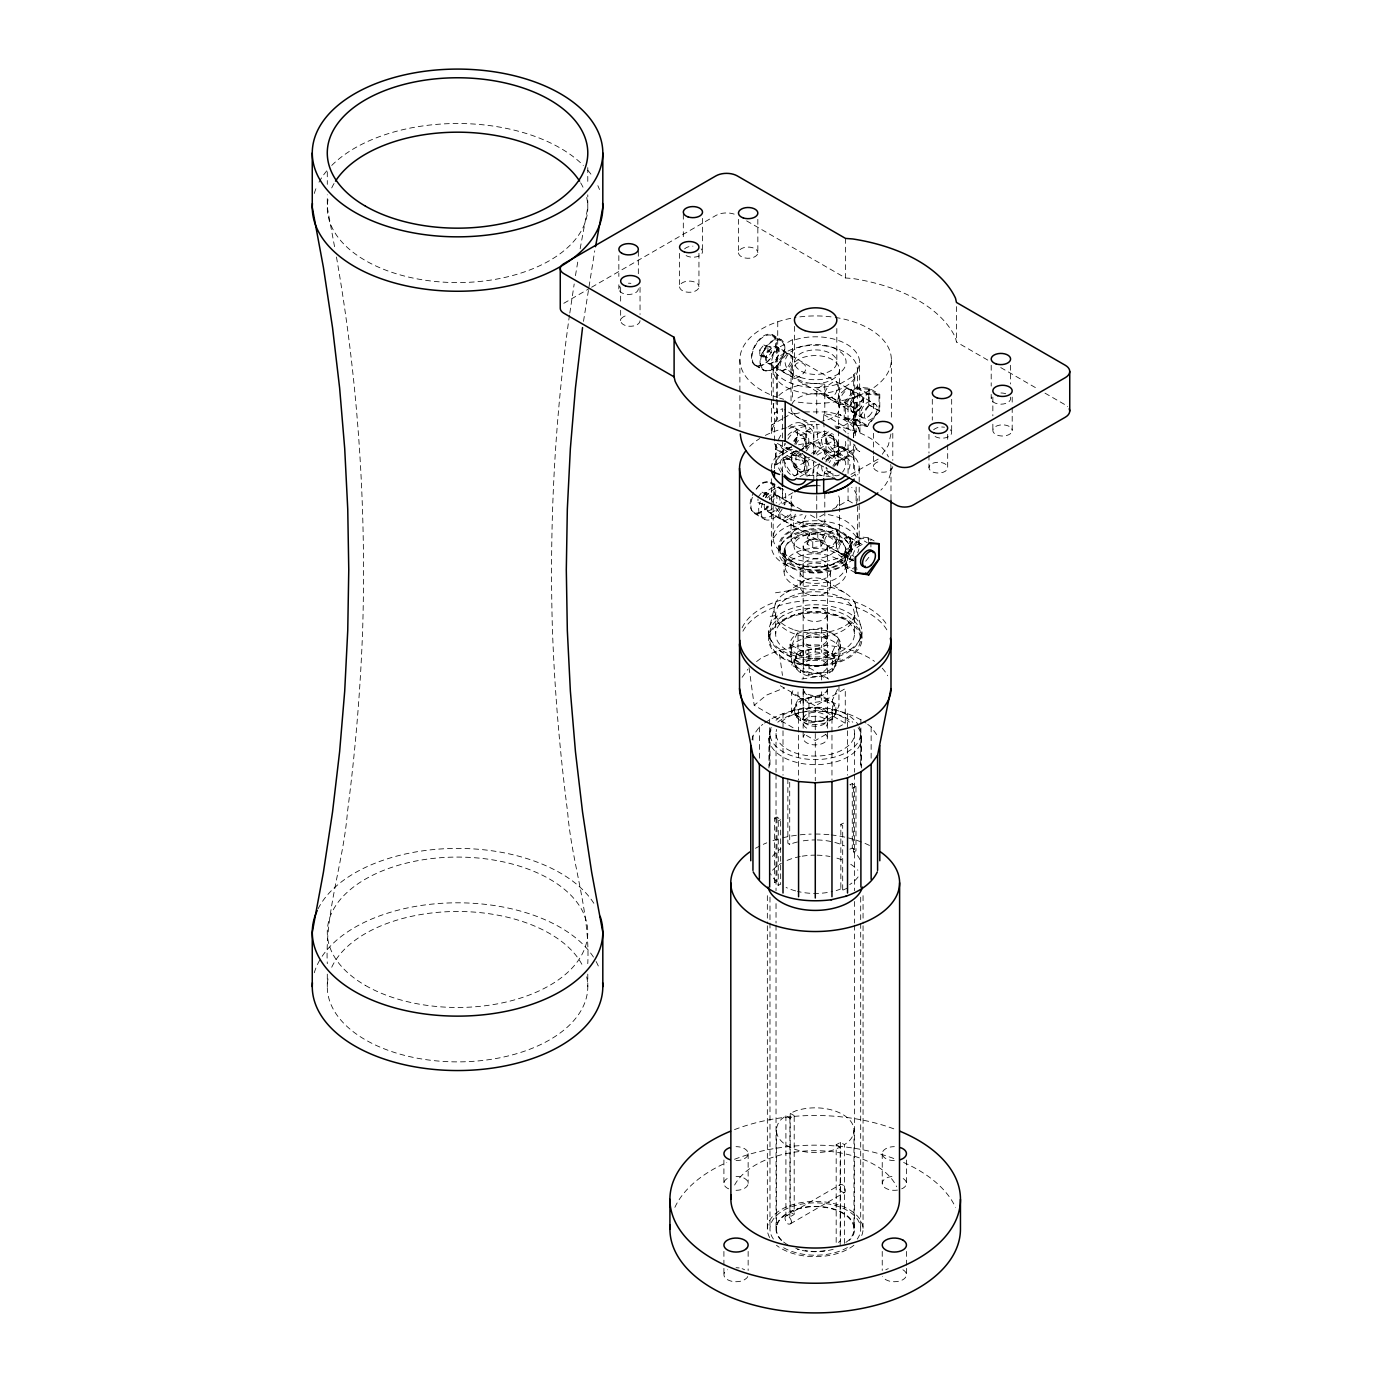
<?xml version="1.0" encoding="UTF-8"?>
<svg xmlns="http://www.w3.org/2000/svg" width="1382" height="1382" viewBox="0 0 1382 1382"><rect width="100%" height="100%" fill="white"/><g stroke="black" fill="none" stroke-linecap="round" stroke-linejoin="round"><path stroke-width="0.75" stroke-dasharray="5 3.75" d="M773.16 537.753L773.177 503.791M774.611 505.829A42.099 24.306 0 0 1 773.177 499.541L774.421 494.048L774.421 481.299M774.421 468.55L774.611 463.506A42.099 24.306 0 0 1 792.352 449.409M774.421 464.3L775.561 464.939L776.598 444.399M782.471 488.312L782.471 498.695L792.923 492.666M782.471 471.728L783.508 448.407A22.492 12.991 -60 0 1 785.356 443.622M791.04 537.753L791.04 508.04M791.04 505.916L791.04 499.541M848.997 537.287A9.035 4.492 -66.1 0 1 848.997 547.79A9.208 4.578 -66.1 0 1 845.041 552.921A9.208 5.96 -53 0 1 839.893 553.042C834.866 549.31 820.493 546.184 825.797 537.114C828.163 533.867 831.066 530.498 835.194 529.686L836.922 530.688L837.423 533.694L836.265 544.75L827.386 549.863A24.237 13.993 0 0 1 798.14 547.635A24.237 13.993 0 0 1 794.287 530.757L793.251 520.859L795.341 514.104M794.287 530.757L803.149 525.626L803.149 521.55L805.965 515.538M799.504 451.119L806.881 446.87L805.844 427.522A22.492 12.991 -60 0 0 787.533 427.435M813.791 480.608L813.791 461.933L812.754 475.805M787.895 439.044A22.492 12.991 -60 0 1 812.754 431.512L813.791 434.967L813.791 453.642L813.791 426.71L784.216 409.625M816.745 495.654L816.745 518.475L823.707 514.467M816.745 476.997L817.781 468.187A22.492 12.991 -60 0 1 819.63 463.419M816.745 424.101L817.781 439.13A22.492 12.991 60 0 0 832.413 458.72A22.492 12.991 60 0 0 847.028 456.025L848.064 452.57L854.992 448.563L853.955 452.018A22.492 12.991 60 0 1 839.323 454.713A22.492 12.991 60 0 1 824.708 435.14L823.672 422.529M823.672 420.543L823.672 414.6L826.177 414.047A42.099 24.306 0 0 1 855.942 431.236L854.992 436.643M824.795 493.374L824.795 523.139L815.276 523.847A42.099 24.306 0 0 1 775.406 507.349M827.386 549.863L827.231 545.717M825.728 459.981L834.555 454.903L834.555 440.063L825.987 435.105L799.522 450.394M839.513 537.753L839.513 508.04M839.513 505.916L839.513 499.541M832.413 509.44L848.064 500.405L848.064 487.95M848.064 473.421L848.064 454.764L847.028 451.309A22.492 12.991 -60 0 0 822.169 458.841M851.312 476.773L854.992 474.648L853.955 455.3A22.492 12.991 -60 0 0 829.079 462.832M856.132 500.802L856.132 485.928M857.376 537.753L857.376 503.791M794.477 661.408C796.688 649.851 812.063 648.331 821.668 649.903A20.834 12.023 0 0 1 833.83 655.863C845.888 679.46 794.598 684.971 794.477 661.408L796.792 666.867L800.644 669.907A20.834 12.023 0 0 0 821.824 672.775A20.834 12.023 0 0 0 835.903 663.187L836.145 661.304M794.477 709.484C796.688 697.927 812.063 696.424 821.668 697.979A20.834 12.023 0 0 1 833.83 703.939C845.888 727.554 794.598 733.065 794.477 709.484L796.792 714.943L800.644 717.984A20.834 12.023 0 0 0 821.824 720.868A20.834 12.023 0 0 0 835.903 711.264L836.145 709.381M569.488 315.131C554.579 419.489 549.276 525.143 552.455 630.503C554.7 691.225 559.762 751.808 567.622 812.046C571.699 862.973 590.218 912.345 587.782 963.669M569.816 313.058L574.186 283.984M575.448 275.674L578.229 259.108M583.498 321.367L594.744 250.816M580.146 248.76L587.782 207.386L587.782 194.827M752.067 739.767L752.948 735.915L759.392 726.932L762.812 724.358M855.942 476.082L854.992 474.648M856.46 503.549L857.376 499.541A42.099 24.306 0 0 0 851.744 487.397M890.941 433.965L888.367 445.211L882.286 454.263M770.206 624.681L775.475 603.243M791.661 645.239L798.001 631.574L821.651 627.912L838.96 637.914L838.96 657.694L832.62 671.358L808.971 675.021L791.661 665.018L791.661 645.239L808.971 655.223L832.62 651.561L838.96 637.914M791.661 665.018L798.001 651.371L798.001 631.574M832.62 719.435L832.62 699.655L838.96 685.99L838.96 705.787L832.62 719.435L808.971 723.097L791.661 713.095L791.661 693.315L793.475 689.411M791.661 713.095L798.001 699.447L798.001 689.549M807.14 538.168L809.662 533.59L817.781 532.571L823.396 536.112L823.396 542.003L820.873 546.581L812.754 547.6L807.14 544.059L807.14 538.168L812.754 541.727L820.873 540.69L823.396 536.112M807.14 544.059L809.662 539.481L809.662 533.59M836.265 540.656L832.413 545.631L827.386 545.786M742.117 677.301L747.869 669.285M793.061 727.727L754.192 705.286L766.544 695.094L784.181 687.977M759.789 350.009L763.866 344.93L771.26 347.21L771.26 352.652L767.183 357.713L759.789 355.433L759.789 350.009L763.123 351.926L763.123 357.351M763.123 351.926L767.183 346.847L771.26 347.21M759.789 355.433L763.866 355.796L767.943 350.734L767.943 345.293M757.975 497.192L762.052 492.13L766.129 492.493L769.446 494.411L769.446 499.835M763.33 496.57L765.369 494.048L769.446 494.411M844.212 402.525L856.633 387.064L869.071 388.187L879.781 394.354L879.781 410.938L867.343 426.399L854.922 425.276L844.212 419.091L844.212 402.525L854.922 408.709L854.922 425.276M845.352 402.836L857.065 388.256L868.777 389.309L879.056 395.252L879.056 410.869L867.343 425.449L855.631 424.395L845.352 418.47L845.352 402.836L855.631 408.778L855.631 424.395M854.922 408.709L867.343 393.248L879.781 394.354M855.631 408.778L867.343 394.198L879.056 395.252M844.212 419.091L856.633 420.214L869.071 404.753L869.071 388.187M855.285 572.77L844.989 566.827L844.989 551.193L856.719 536.631L868.432 537.667L874.15 540.967M865.719 561.213L870.919 554.735M803.149 521.55L795.341 526.957L781.556 519.356A9.035 4.492 -66.1 0 1 780.657 511.064M756.559 661.581L761.724 657.694L777.41 650.749L795.669 646.379A75.734 43.723 0 0 1 874.478 661.339M764.522 723.062C793.769 703.213 836.766 703.213 866.013 723.062M785.909 1115.792L785.909 1214.605L789.917 1216.92L794.201 1214.433L794.201 1115.62L789.917 1118.09L785.909 1115.792L781.607 1119.023A38.765 22.388 0 0 0 787.775 1146.041A38.765 22.388 0 0 0 834.573 1149.599L840.187 1147.112L840.187 1245.925M844.471 1243.455L844.471 1144.641L848.773 1141.411A38.765 22.388 0 0 0 842.605 1114.393A38.765 22.388 0 0 0 795.807 1110.834L790.193 1113.305L790.193 1212.135L794.201 1214.433M785.909 1214.605L781.607 1217.836A38.765 22.388 0 0 0 781.607 1240.224M845.905 1242.383L848.773 1240.224A38.765 22.388 0 0 0 842.605 1213.206A38.765 22.388 0 0 0 795.807 1209.647L790.193 1212.135M786.151 592.584L804.566 580.457M845.093 389.569L839.962 394.025A9.035 5.856 -53 0 0 839.962 404.511L845.093 404.408A9.208 4.578 -66.1 0 0 849.049 399.26A9.035 4.492 -66.1 0 0 849.049 388.757M563.804 303.297L589.769 288.302M591.634 287.231L715.876 215.488A15.15 8.741 0 0 1 734.17 214.106M776.529 397.135L776.529 348.869L792.612 339.575L793.665 340.197A43.93 25.36 0 0 1 846.682 344.222A43.93 25.36 0 0 1 853.661 374.833L853.661 437.783M774.421 440.893L774.421 413.27L782.471 408.623L782.471 454.263L783.508 458.91A22.492 12.991 60 0 0 794.46 475.892M816.745 413.736L816.745 388.843L824.795 384.196L824.795 413.944M776.529 348.869L777.582 349.473A43.93 25.36 0 0 0 784.561 380.085A43.93 25.36 0 0 0 837.578 384.11L838.649 384.732L854.715 375.438L854.715 436.297M782.057 419.022L771.502 425.103C780.882 420.024 774.801 407.414 776.529 399.225M783.819 418.003L792.612 412.924L795.082 413.892M805.741 448.355L805.741 431.357L813.791 426.71M816.745 388.843L848.064 406.93L856.114 402.266L857.376 407.776A42.099 24.306 0 0 1 836.317 428.817M780.968 472.264A22.492 12.991 60 0 1 776.598 462.918L775.561 458.254L782.471 454.263M816.745 434.484L823.672 430.476M782.834 458.185L794.132 451.655M824.121 434.345L828.958 431.547M775.561 464.939L797.656 452.19M786.703 459.67L793.613 455.663M827.87 435.9L833.052 432.894M811.614 453.296L834.555 440.063M775.561 458.254L775.561 442.378L774.611 443.812A42.099 24.306 0 0 0 804.376 461.001L806.881 460.448L806.881 476.341L813.791 472.35M818.68 464.058L804.566 472.212L804.566 457.373L795.997 452.415L795.997 467.254L810.111 459.118M817.159 455.041L825.987 449.945L825.987 435.105M795.738 475.425A9.087 5.252 60 0 0 792.905 461.381A9.087 5.252 60 0 0 784.993 465.838A9.087 5.252 60 0 0 795.738 475.425L802.666 471.435A9.087 5.252 60 0 0 799.832 457.373A9.087 5.252 60 0 0 791.921 461.847A9.087 5.252 60 0 0 802.666 471.435M836.956 451.638A9.087 5.252 60 0 0 834.072 437.558A9.087 5.252 60 0 0 826.194 442.102A9.087 5.252 60 0 0 836.956 451.638L843.884 447.647M799.971 476.704L806.432 472.972M836.421 455.663L847.719 449.133M842.657 460.31L849.585 456.319M878.192 459.1L850.051 474.872M825.849 734.429L815.276 740.545L804.169 734.136M838.2 727.312L845.266 723.235L845.266 688.616L815.276 705.926L815.276 780.83M840.463 1142.327L840.463 1241.157L836.179 1243.627L836.179 1144.814L840.463 1142.327L844.471 1144.641M785.822 1216.056L840.031 1184.737M790.314 1223.847L844.54 1192.528M774.576 818.04L776.978 816.969L780.657 819.751L780.657 884.221L778.256 885.292L774.576 882.511L774.576 818.04L778.256 820.822L778.256 885.292M853.575 851.917L855.976 850.863L855.976 786.393L852.279 783.611L849.878 784.682L853.575 787.446L853.575 851.917L855.406 853.299A46.349 26.759 0 0 1 860.036 859.759M778.256 820.822L780.657 819.751M853.575 787.446L855.976 786.393M787.861 778.722L787.861 843.193L789.709 844.575L792.093 843.504A46.349 26.759 0 0 1 799.435 841.534M847.494 888.056L842.692 890.181L840.843 888.799L840.843 824.328L844.039 822.912M774.576 882.511L776.978 881.44L776.978 816.969M849.878 849.153L852.279 848.082L855.976 850.863M840.843 888.799L838.442 889.853A46.349 26.759 0 0 1 831.118 891.822M901.669 1188.831L902.912 1188.278A12.11 6.996 0 0 0 902.912 1178.38M794.495 414.03L799.798 412.752M775.475 592.809L800.644 588.905M770.206 616.372L775.475 615.56M798.001 651.371L821.651 647.709L838.96 657.694M801.94 679.046L821.651 676.005L826.833 678.994M798.001 699.447L821.651 695.785L838.96 705.787M791.661 693.315L808.971 703.3L832.62 699.655M809.662 539.481L817.781 538.444L823.396 542.003M818.403 665.796L821.772 665.537M804.531 411.922L827.922 411.905L840.636 414.963L839.375 414.652L849.204 419.005L856.754 424.689L855.078 423.203L859.621 429.543L858.447 427.332L859.967 433.965L859.552 362.153M804.376 446.317L806.881 446.87M827.386 659.041L840.411 659.041M746.625 220.878L845.525 277.972L852.832 278.525A145.162 83.801 0 0 1 955.498 337.778L956.482 342.028L987.836 360.132M824.795 384.196L815.276 383.47A42.099 24.306 0 0 0 778.809 395.615M805.741 431.357L815.276 432.082A42.099 24.306 0 0 0 826.177 431.253M808.764 665.537L812.132 665.796M845.352 418.47L857.065 419.506L867.343 425.449M757.975 502.633L765.369 504.914L757.975 502.633L757.975 499.006M844.989 566.827L856.719 567.864M857.255 569.142L847.494 568.261L847.494 552.645L859.207 538.064L870.919 539.118L870.919 546.927M781.607 370.825L787.446 368.942L790.711 365.574A9.035 5.856 -53 0 0 790.711 355.088A9.208 5.96 -53 0 0 785.563 355.191L781.607 360.322A9.035 4.492 -66.1 0 0 781.607 370.825L795.393 378.426C822.342 366.869 788.086 349.491 794.287 378.132M827.317 397.204C835.454 399.951 839.634 387.185 836.352 381.449L833.899 381.432L828.837 384.87L824.657 392.592L827.317 397.204L839.962 404.511M728.729 1188.831L727.468 1188.278A12.11 6.996 0 0 1 727.468 1178.38M1000.741 367.577L1037.623 388.878M1044.999 393.144L1065.297 404.857A15.15 8.741 0 0 1 1067.699 406.671M853.661 374.833L854.715 375.438M772.676 334.876A17.569 10.14 -60 0 1 767.114 362.101A17.569 10.14 -60 0 1 751.894 353.308A17.569 10.14 -60 0 1 772.676 334.876L781.245 339.834A17.569 10.14 -60 0 1 775.682 367.042A17.569 10.14 -60 0 1 760.463 358.266A17.569 10.14 -60 0 1 781.245 339.834M772.313 335.757A16.878 9.743 -60 0 1 766.958 361.894A16.878 9.743 -60 0 1 752.344 353.464A16.878 9.743 -60 0 1 772.313 335.757L780.882 340.698A16.878 9.743 -60 0 1 775.527 366.835A16.878 9.743 -60 0 1 760.912 358.404A16.878 9.743 -60 0 1 780.882 340.698M856.633 387.064L867.343 393.248M857.065 388.256L867.343 394.198M777.168 346.917A9.398 5.424 -60 0 1 774.179 361.462A9.398 5.424 -60 0 1 766.06 356.763A9.398 5.424 -60 0 1 777.168 346.917L789.26 353.896A9.398 5.424 -60 0 1 786.289 368.441A9.398 5.424 -60 0 1 778.152 363.742A9.398 5.424 -60 0 1 789.26 353.896M851.381 389.759A9.398 5.424 -60 0 1 848.393 404.304A9.398 5.424 -60 0 1 840.273 399.605A9.398 5.424 -60 0 1 851.381 389.759L861.332 395.511A9.398 5.424 -60 0 1 858.36 410.057A9.398 5.424 -60 0 1 850.224 405.358A9.398 5.424 -60 0 1 861.332 395.511M776.978 347.452A9.087 5.252 -60 0 1 774.11 361.531A9.087 5.252 -60 0 1 766.233 356.988A9.087 5.252 -60 0 1 776.978 347.452L875.359 404.252A9.087 5.252 -60 0 1 872.474 418.314A9.087 5.252 -60 0 1 864.614 413.771A9.087 5.252 -60 0 1 875.359 404.252M869.071 404.753L879.781 410.938M879.056 410.869L868.777 404.943L868.777 389.309M763.866 344.93L767.183 346.847M767.943 350.734L771.26 352.652M763.866 355.796L767.183 357.713M852.521 411.75L862.8 417.692M767.77 363.172L866.272 419.99M856.633 420.214L867.343 426.399M755.436 364.986L764.004 369.927M755.108 365.314L763.676 370.255M823.672 414.6L854.992 432.67M801.456 423.22L808.384 427.211M842.657 447.008L849.585 450.998M806.881 430.977L813.791 434.967M848.064 454.764L854.992 458.755M795.134 428.04L806.328 434.501A12.11 6.996 -60 0 1 806.328 448.494M824.225 458.824A12.11 6.996 -60 0 1 836.335 451.828L847.529 458.288A12.11 6.996 -60 0 1 847.529 472.281M795.756 431.892L802.683 435.9A9.087 5.252 -60 0 1 802.683 446.386M836.922 455.663L843.849 459.67A9.087 5.252 -60 0 1 842.571 472.091M825.987 449.945L834.555 454.903M795.807 444.589A7.273 4.198 -60 0 1 803.909 438.699L833.916 456.025A7.273 4.198 -60 0 1 832.845 465.976M796.637 451.292L826.643 468.619M786.669 447.647L793.596 451.638M827.887 471.435L834.814 475.425M777.392 443.432L806.881 460.448M783.024 449.029L794.218 455.49M824.225 472.817L835.419 479.278M775.561 449.064L782.471 453.054M816.745 472.834L823.672 476.842L824.708 472.178A22.492 12.991 -60 0 1 826.557 467.41M795.997 467.254L804.566 472.212M848.064 500.405L854.508 504.119M756.334 489.003A17.793 8.845 -66.1 0 1 761.724 483.026A17.793 11.522 -53 0 1 771.674 482.819L780.381 487.846M770.482 482.957L779.051 487.898M856.719 536.631L867.222 542.694M770.033 499.351A9.398 5.424 -60 0 1 778.049 495.948L789.537 502.564A9.346 6.046 -53 0 1 791.731 507.021M862.213 544.543L850.414 537.719A9.346 4.647 -66.1 0 1 850.414 548.568A9.519 4.733 -66.1 0 1 846.337 553.871A9.519 6.167 -53 0 1 841.016 553.992A9.346 6.046 -53 0 1 841.016 543.143M774.421 494.048L801.491 509.872M810.439 515.002L862.403 545.009A9.398 5.424 -60 0 0 854.508 550.934A9.398 5.424 -60 0 0 853.454 560.798L766.077 510.373M762.052 492.13L765.369 494.048M844.989 551.193L853.938 556.376M768.651 512.204L780.139 518.837A9.519 4.733 -66.1 0 0 784.216 518.008A9.519 6.167 -53 0 0 789.537 513.413M841.016 553.992L854.508 561.783M753.622 512.169L762.19 517.127M752.378 497.226A17.482 8.689 -66.1 0 0 754.088 513.258L764.557 519.287M828.699 679.046L779.016 650.369L782.454 675.435M780.312 685.731L845.266 723.235M790.193 1113.305L794.201 1115.62M836.179 1144.814L840.187 1147.112M825.987 580.457L844.402 592.584M867.723 724.358L871.144 726.932L877.587 735.915M840.843 824.328L842.692 825.71L842.692 890.181M776.978 881.44L775.129 880.058A46.349 26.759 0 0 1 770.5 873.614M855.061 603.243L860.33 624.681M854.715 444.693L855.303 447.25L859.742 451.689L855.579 448.805L853.661 444.088M773.177 403.527L774.421 413.27M334.548 246.687L327.292 207.386L327.292 194.827M336.465 257.035C358.007 380.188 366.489 505.553 362.62 630.503C360.374 691.225 355.312 751.808 347.452 812.046C343.375 862.973 324.856 912.345 327.292 963.669M749.027 667.679L754.192 705.286M1012.194 397.118L1012.194 405.444M1012.194 407.535L1012.194 430.441A9.674 5.58 0 0 1 997.683 435.278A9.674 5.58 0 0 1 997.683 425.604A9.674 5.58 0 0 1 1012.194 430.441M1010.587 365.263L1010.587 384.006M992.846 397.118L992.846 415.861M992.846 424.188L992.846 430.441M991.205 365.263L991.205 386.096M991.205 394.423L991.205 398.586M956.482 306.614L956.482 342.028M951.68 399.277L951.68 432.601M947.689 434.328L947.689 442.655M947.689 444.745L947.689 467.652A9.363 5.407 0 0 1 933.662 472.333A9.363 5.407 0 0 1 933.662 462.97A9.363 5.407 0 0 1 947.689 467.652M932.297 399.277L932.297 420.111M928.963 434.328L928.963 453.071M928.963 455.162L928.98 467.652M906.471 1160.016L906.471 1183.338M906.471 1251.418L906.471 1266.257M906.471 1268.365L906.471 1274.74M892.789 433.274L892.789 460.361M891.355 359.648L891.355 418.746M890.993 468.273L890.993 500.301M882.234 1153.642L882.234 1183.338M882.234 1251.418L882.234 1270.49M873.407 433.274L873.407 454.108M873.407 456.198L873.407 466.598M871.144 726.932L871.144 758.925M868.432 537.667L868.432 541.571M863.059 895.674L863.059 923.642M863.059 925.785L863.059 1229.03M861.919 631.66A46.642 26.932 0 0 1 791.955 654.982A46.642 26.932 0 0 1 791.955 608.339A46.642 26.932 0 0 1 861.919 631.66L861.919 639.071A46.642 26.932 0 0 1 791.955 662.41A46.642 26.932 0 0 1 791.955 615.75A46.642 26.932 0 0 1 861.919 639.071M861.625 737.919L861.625 767.96M860.9 719.21L860.9 766.146M860.485 634.252L860.485 639.21M860.692 733.393L860.692 767.874M860.692 897.177L860.692 1229.047M859.189 468.273L859.189 485.099M859.189 487.19L859.189 546.08M857.376 369.564A42.099 24.306 0 0 1 794.218 390.622A42.099 24.306 0 0 1 794.218 348.523A42.099 24.306 0 0 1 857.376 369.564L857.376 407.776M856.114 402.266L856.132 432.03M854.629 733.393L854.629 772.192M854.629 774.335L854.629 890.716M854.629 901.479L854.629 923.038M854.629 925.18L854.629 1229.047M854.404 614.973A39.37 22.734 0 0 1 794.598 633.906A39.37 22.734 0 0 1 796.118 594.536A39.37 22.734 0 0 1 854.404 614.973L854.404 634.77A39.37 22.734 0 0 1 794.598 653.686A39.37 22.734 0 0 1 796.118 614.316A39.37 22.734 0 0 1 854.404 634.77M853.972 1130.217L853.972 1229.03M853.489 397.498L853.489 437.61M853.489 446.058L853.489 469.275M852.279 783.611L852.279 848.082M851.623 546.08A36.347 20.989 0 0 1 797.103 564.253A36.347 20.989 0 0 1 797.103 527.907A36.347 20.989 0 0 1 851.623 546.08L851.623 552.023A36.347 20.989 0 0 1 797.103 570.196A36.347 20.989 0 0 1 797.103 533.849A36.347 20.989 0 0 1 851.623 552.023M850.414 546.08L850.414 550.036M848.064 406.93L848.064 433.896M848.064 435.969L848.064 452.57M847.529 713.285L847.529 775.164M846.475 552.023A31.199 18.018 0 0 1 799.677 567.622A31.199 18.018 0 0 1 799.677 536.423A31.199 18.018 0 0 1 846.475 552.023L846.475 571.803M845.525 238.412L845.525 277.972M845.473 551.401A30.283 17.482 0 0 1 798.122 564.461A30.283 17.482 0 0 1 802.216 534.264A30.283 17.482 0 0 1 845.473 551.401L845.473 567.225A30.283 17.482 0 0 1 798.122 580.285A30.283 17.482 0 0 1 802.216 550.088A30.283 17.482 0 0 1 845.473 567.225M840.411 644.098L840.411 651.509M839.513 369.564A24.237 13.993 0 0 1 803.149 381.691A24.237 13.993 0 0 1 803.149 357.454A24.237 13.993 0 0 1 839.513 369.564L839.513 407.776M838.649 384.732L838.649 428.8M838.649 430.89L838.649 453.97M836.818 328.484L836.818 362.153A21.196 12.248 0 0 1 805.015 372.76A21.196 12.248 0 0 1 805.015 351.546A21.196 12.248 0 0 1 836.818 362.153M836.473 546.719A21.231 12.248 0 0 0 805.516 535.283A21.231 12.248 0 0 0 803.84 556.497A21.231 12.248 0 0 0 836.473 546.719C838.408 523.173 793.683 522.465 794.063 545.614M835.868 659.421L835.868 661.909M835.903 663.187L835.903 665.658M835.868 707.515L835.868 709.985M835.903 711.264L835.903 713.734M833.83 655.863L833.83 658.333M833.83 703.939L833.83 706.409M832.62 651.561L832.62 671.358M831.964 709.571L831.964 733.03M831.964 735.172L831.964 779.966M830.409 571.803L830.409 586.642M827.386 546.166L827.386 678.683M827.386 689.376L827.386 719.296A12.11 6.996 0 0 1 809.213 725.36A12.11 6.996 0 0 1 809.213 713.233A12.11 6.996 0 0 1 827.386 719.296M827.386 723.235L827.386 737.919M827.162 614.627A12.11 6.996 0 0 1 808.746 620.449A12.11 6.996 0 0 1 809.213 608.339A12.11 6.996 0 0 1 827.162 614.627L827.162 639.365A12.11 6.996 0 0 1 808.746 645.187A12.11 6.996 0 0 1 809.213 633.077A12.11 6.996 0 0 1 827.162 639.365M821.651 627.912L821.651 647.709M821.668 649.903L821.668 652.373M821.651 676.005L821.651 679.961M821.651 691.829L821.651 695.785M821.668 697.979L821.668 700.467M820.873 540.69L820.873 546.581M817.781 532.571L817.781 538.444M815.225 649.333L815.225 651.803M815.225 697.409L815.225 699.879M812.754 541.727L812.754 547.6M808.971 655.223L808.971 675.021M808.971 703.3L808.971 723.097M808.781 649.937L808.781 652.408M808.781 698.014L808.781 700.484M805.741 461.104L805.741 456.855L805.741 475.961L815.276 475.235A42.099 24.306 0 0 1 830.357 476.842M805.775 650.663L805.775 653.15M805.775 698.756L805.775 701.227M803.201 641.611L803.201 666.331M803.201 714.408L803.201 689.687A12.11 6.996 0 0 0 815.363 696.649A12.11 6.996 0 0 0 827.421 689.618M803.167 545.769L803.149 678.683M803.149 689.376L803.149 719.296M803.149 723.235L803.149 737.919M800.644 669.907L800.644 672.378M800.644 717.984L800.644 720.454M800.524 652.891L800.524 655.362M800.524 700.968L800.524 703.438M800.126 571.803L800.126 586.642M798.571 709.571L798.571 733.03M798.571 735.172L798.571 779.966M796.706 655.949L796.706 658.419M796.792 666.867L796.792 669.337M796.706 704.025L796.706 706.496M796.792 714.943L796.792 717.413M795.531 665.122L795.531 667.592M795.531 713.198L795.531 715.686M794.719 659.525L794.719 661.995M794.719 707.601L794.719 710.089M794.425 326.377L794.425 362.153M792.612 339.575L792.612 400.435M791.04 369.564L791.04 405.652M790.124 644.098L790.124 651.509M789.709 782.247L789.709 844.575M789.917 1118.09L789.917 1216.92M785.08 548.689L785.08 564.512M784.078 552.023L784.078 571.803M783.007 713.285L783.007 775.164M780.139 546.08L780.139 550.036M778.93 546.08L778.93 552.023M777.755 321.781L777.582 397.74M777.582 399.847L777.582 418.729L771.622 429.543L772.797 427.332L771.277 433.965L771.709 362.153M776.425 1130.217L776.425 1229.03M776.028 733.393L776.028 772.192M776.028 774.335L776.028 890.716M776.028 903.638L776.028 923.038M776.028 925.18L776.028 1229.047M775.682 613.971L775.682 633.751M773.16 369.564L773.177 401.402M771.346 478.777L771.346 546.08M769.981 733.393L769.981 767.874M769.981 897.177L769.981 920.878M769.981 923.038L769.981 1229.047M769.601 634.252L769.601 639.21M769.653 719.21L769.653 725.602M769.653 727.744L769.653 766.146M768.928 737.919L768.928 767.96M768.617 631.66L768.617 639.071M767.338 895.674L767.338 923.642M767.338 925.785L767.338 1229.03M766.129 492.493L766.129 497.917M759.392 726.932L759.392 758.925M757.837 219.341L757.854 252.664A9.691 5.597 0 0 1 743.309 257.518A9.691 5.597 0 0 1 743.309 247.827A9.691 5.597 0 0 1 757.854 252.664M752.948 735.915L752.948 740.182M748.146 1153.642L748.146 1183.338M748.146 1251.418L748.146 1270.49M739.888 359.648L739.888 393.404M739.888 395.528L739.888 429.301M738.454 219.341L738.454 252.664M723.909 1160.016L723.909 1183.338M723.909 1251.418L723.909 1266.257M723.909 1268.365L723.909 1274.74M702.522 218.373L702.522 251.697M698.947 253.355L698.947 286.679A9.691 5.597 0 0 1 684.401 291.533A9.691 5.597 0 0 1 684.401 281.842A9.691 5.597 0 0 1 698.947 286.679M683.313 214.21L683.313 239.19M679.564 253.355L679.564 286.679M640.039 287.37L640.039 314.44M638.329 251.23L638.329 274.137M620.656 287.37L620.656 301.95M620.656 310.276L620.656 320.693M618.842 255.618L618.842 276.435M618.842 284.778L618.842 288.942M587.782 167.619L587.782 184.359M587.782 974.12L587.782 986.679M327.292 171.8L327.292 184.359M327.292 974.12L327.292 986.679M798.468 444.831A43.93 25.36 0 0 1 844.229 449.202A43.93 25.36 0 0 1 857.704 474.838M771.346 468.273A43.93 25.36 0 0 1 793.32 446.3M890.716 464.473A75.734 43.723 0 0 1 880.852 490.126M749.683 446.403A75.734 43.723 0 0 1 759.772 438.526M765.317 435.399A75.734 43.723 0 0 1 819.215 424.602M834.866 426.036A75.734 43.723 0 0 1 888.419 456.958M742.117 627.756A75.734 43.723 0 0 1 813.86 595.366A75.734 43.723 0 0 1 887.641 626.201M850.414 537.512A9.519 4.733 -66.1 0 0 846.337 538.341A9.519 6.167 -53 0 0 841.016 542.936M782.73 503.86A9.519 4.733 -66.1 0 1 784.216 502.478A9.519 6.167 -53 0 1 789.537 502.374M780.139 518.837A9.346 4.647 -66.1 0 1 780.139 507.989M853.316 558.76A43.93 25.36 0 0 1 779.293 560.626A43.93 25.36 0 0 1 807.641 521.118A43.93 25.36 0 0 1 857.704 552.645M765.369 497.693A17.569 10.14 -60 0 1 781.331 488.468A17.569 10.14 -60 0 1 784.112 505.035A9.208 4.578 -66.1 0 1 785.494 503.722A9.208 5.96 -53 0 1 790.642 503.601A9.035 5.856 -53 0 1 792.525 506.106M782.126 509.146A17.569 10.14 -60 0 1 765.783 519.822A17.569 10.14 -60 0 1 762.588 503.117M778.049 495.948A9.398 5.424 -60 0 1 779.102 504.585M775.06 510.494A9.398 5.424 -60 0 1 766.941 505.795M771.674 482.802A17.482 11.315 -53 0 1 771.674 503.1M768.755 506.676A17.793 11.522 -53 0 1 761.724 511.703A17.793 8.845 -66.1 0 1 754.088 513.24M825.227 1250.658A38.765 22.388 0 0 1 805.153 1250.658M799.418 1249.483A38.765 22.388 0 0 1 795.807 1248.412M787.775 1244.854A38.765 22.388 0 0 1 782.955 1241.468M586.676 197.557A130.254 75.198 0 0 1 457.546 282.584A130.254 75.198 0 0 1 328.398 197.557M331.732 187.917A130.254 75.198 0 0 1 334.444 182.804M580.63 182.804A130.254 75.198 0 0 1 583.342 187.917M314.284 193.463A145.265 83.87 0 0 1 317.221 185.672M318.983 182.182A145.265 83.87 0 0 1 327.275 170.262M331.732 165.443A145.265 83.87 0 0 1 583.342 165.443M587.799 170.262A145.265 83.87 0 0 1 592.93 177M597.853 185.672A145.265 83.87 0 0 1 599.477 189.524M318.067 908.82A145.265 83.87 0 0 1 452.795 848.444A145.265 83.87 0 0 1 594.053 903.603M586.676 976.867A130.254 75.198 0 0 1 457.546 1061.877A130.254 75.198 0 0 1 328.398 976.867M331.732 967.227A130.254 75.198 0 0 1 457.546 911.481A130.254 75.198 0 0 1 583.342 967.227M314.284 972.755A145.265 83.87 0 0 1 321.021 958.02M322.144 956.292A145.265 83.87 0 0 1 460.724 902.826A145.265 83.87 0 0 1 595.106 959.747M596.091 961.492A145.265 83.87 0 0 1 599.477 968.834M835.229 317.411A75.734 43.723 0 0 1 888.764 370.963A75.734 43.723 0 0 1 796.015 401.868M783.611 399.26A75.734 43.723 0 0 1 779.673 398.12M777.755 397.498A75.734 43.723 0 0 1 740.545 353.93A75.734 43.723 0 0 1 796.015 317.411M799.85 316.875A75.734 43.723 0 0 1 833.311 317.134M701.227 248.915A9.605 5.545 0 0 1 698.756 256.085A9.605 5.545 0 0 1 686.111 255.618M684.591 248.915A9.605 5.545 0 0 1 692.918 246.151M638.329 288.717A9.743 5.632 0 0 1 626.253 294.297A9.743 5.632 0 0 1 620.052 286.109M628.413 283.206A9.743 5.632 0 0 1 630.935 283.362M892.789 466.598A9.691 5.597 0 0 1 883.944 472.178A9.691 5.597 0 0 1 873.545 467.582A9.691 5.597 0 0 1 880.576 461.208M950.384 429.802A9.691 5.597 0 0 1 946.843 437.438A9.691 5.597 0 0 1 933.593 435.399M933.593 429.802A9.691 5.597 0 0 1 944.511 427.193M1010.259 397.135A9.691 5.597 0 0 1 1000.896 404.183A9.691 5.597 0 0 1 991.533 397.135M1000.896 392.989A9.691 5.597 0 0 1 1005.751 393.749M640.039 320.693A9.691 5.597 0 0 1 631.194 326.256A9.691 5.597 0 0 1 620.794 321.661A9.691 5.597 0 0 1 627.843 315.286M849.965 440.737A12.3 7.1 60 0 1 842.709 449.098A12.3 7.1 60 0 1 832.88 433.464M835.419 427.833A12.3 7.1 60 0 1 845.922 432.29M815.916 454.039A7.273 4.198 -60 0 1 823.637 450.169A7.273 4.198 -60 0 1 822.135 459.791M782.834 472.385A12.3 7.1 60 0 1 786.721 457.839A12.3 7.1 60 0 1 797.379 476.289M802.527 453.918A12.3 7.1 60 0 1 807.399 472.195A12.3 7.1 60 0 1 793.147 463.972A12.3 7.1 60 0 1 798.036 451.309M806.535 450.791A7.273 4.198 -60 0 1 814.62 444.883A7.273 4.198 -60 0 1 813.566 454.851M809.662 457.684A7.273 4.198 -60 0 1 808.418 457.805M778.429 439.631A22.492 12.991 -60 0 1 782.989 432.221M827.835 460.966A9.087 5.252 -60 0 1 837.492 456.077A9.087 5.252 -60 0 1 835.644 468.083M830.772 471.677A9.087 5.252 -60 0 1 825.987 467.306M833.743 467.099A9.087 5.252 -60 0 1 843.849 459.67M839.358 474.942A9.087 5.252 -60 0 1 833.139 473.093M803.149 525.626A24.237 13.993 0 0 1 832.413 527.855A24.237 13.993 0 0 1 836.265 544.75M828.267 514.622A42.099 24.306 0 0 1 849.343 552.04A42.099 24.306 0 0 1 781.21 552.04A42.099 24.306 0 0 1 802.268 514.622M848.997 537.097A9.208 4.578 -66.1 0 0 845.041 537.892A9.208 5.96 -53 0 0 839.893 542.349A9.035 5.856 -53 0 0 839.893 553.042M838.684 495.931A24.237 13.993 0 0 1 836.265 506.538M794.287 506.538A24.237 13.993 0 0 1 791.869 495.931M815.276 485.548A24.237 13.993 0 0 1 821.547 486.032M790.642 514.104A9.208 5.96 -53 0 1 785.494 518.561A9.208 4.578 -66.1 0 1 781.556 519.356M793.596 441.134A9.087 5.252 -60 0 1 802.683 435.9M798.14 451.188A9.087 5.252 -60 0 1 791.938 449.271M787.999 435.192A9.087 5.252 -60 0 1 796.775 432.842A9.087 5.252 -60 0 1 794.425 444.348M791.212 447.181A9.087 5.252 -60 0 1 784.786 443.484M845.093 389.361A9.208 4.578 -66.1 0 1 849.049 388.567M773.177 407.776A42.099 24.306 0 0 1 773.816 403.544M791.869 404.149A24.237 13.993 0 0 1 832.413 397.878A24.237 13.993 0 0 1 821.547 421.285M815.276 421.769A24.237 13.993 0 0 1 791.04 407.776M845.542 441.428A9.087 5.252 60 0 1 839.323 447.198A9.087 5.252 60 0 1 833.121 434.259M773.419 1239.067A45.364 26.189 0 0 1 815.328 1202.858A45.364 26.189 0 0 1 857.237 1239.067M847.408 1247.549A45.364 26.189 0 0 1 783.266 1247.549M781.296 1240.38A39.301 22.682 0 0 1 815.328 1206.348A39.301 22.682 0 0 1 849.36 1240.38M833.191 1249.259A39.301 22.682 0 0 1 797.483 1249.259M859.138 726.621A45.364 26.189 0 0 1 815.328 759.582A45.364 26.189 0 0 1 771.519 726.621M776.045 720.298A45.364 26.189 0 0 1 819.785 707.342A45.364 26.189 0 0 1 858.291 724.98M854.041 729.454A39.301 22.682 0 0 1 815.328 756.092A39.301 22.682 0 0 1 776.632 729.454M781.296 722.043A39.301 22.682 0 0 1 849.36 722.043M742.911 631.211A75.734 43.723 0 0 1 816.676 600.375A75.734 43.723 0 0 1 888.419 632.783M882.217 668.162A75.734 43.723 0 0 1 887.641 675.729M806.708 728.176A12.11 6.996 0 0 1 806.708 718.295A12.11 6.996 0 0 1 823.845 718.295A12.11 6.996 0 0 1 823.845 728.176M827.386 688.616A12.11 6.996 0 0 1 815.276 695.612A12.11 6.996 0 0 1 803.149 688.616M825.762 734.412A12.11 6.996 0 0 1 815.276 744.898A12.11 6.996 0 0 1 804.773 734.412M858.084 876.931A46.349 26.759 0 0 1 849.705 884.601M827.265 892.53A46.349 26.759 0 0 1 797.535 891.407M795.669 890.924A46.349 26.759 0 0 1 786.099 887.469M772.452 856.443A46.349 26.759 0 0 1 780.847 848.773M803.27 840.843A46.349 26.759 0 0 1 815.276 839.928M817.28 839.945A46.349 26.759 0 0 1 833 841.966M834.866 842.433A46.349 26.759 0 0 1 844.437 845.888M858.084 727.675A46.349 26.759 0 0 1 815.276 764.661A46.349 26.759 0 0 1 772.452 727.675M777.772 722.181A46.349 26.759 0 0 1 852.763 722.181M755.488 848.306A84.423 48.75 0 0 1 766.785 842.847M772.987 840.567A84.423 48.75 0 0 1 780.847 838.252M782.886 837.751A84.423 48.75 0 0 1 811.199 834.089M815.19 834.037A84.423 48.75 0 0 1 829.2 834.711M831.187 834.918A84.423 48.75 0 0 1 869.468 845.438M772.555 870.228A47.852 27.64 0 0 1 781.348 863.232M787.066 860.416A47.852 27.64 0 0 1 800.403 856.495M802.199 856.184A47.852 27.64 0 0 1 815.19 855.147M817.073 855.164A47.852 27.64 0 0 1 829.977 856.495M836.922 858.153A47.852 27.64 0 0 1 843.331 860.416M850.759 864.286A47.852 27.64 0 0 1 857.842 870.228M734.637 1185.013A84.302 48.664 0 0 1 816.762 1150.688A84.302 48.664 0 0 1 896.624 1186.758M674.882 1207.332A145.265 83.87 0 0 1 726.759 1162.487M734.516 1159.291A145.265 83.87 0 0 1 895.864 1159.291M903.621 1162.487A145.265 83.87 0 0 1 955.515 1207.332M769.67 1237.564A47.852 27.64 0 0 1 815.19 1201.407A47.852 27.64 0 0 1 860.71 1237.564M853.903 1245.268A47.852 27.64 0 0 1 776.477 1245.268M747.731 1276.536A12.11 6.996 0 0 1 746.522 1278.229L744.604 1279.68A12.11 6.996 0 0 1 727.468 1279.68A12.11 6.996 0 0 1 727.468 1269.782M736.036 1267.743A12.11 6.996 0 0 1 739.163 1267.968M742.099 1268.676A12.11 6.996 0 0 1 744.604 1269.782M902.912 1269.782A12.11 6.996 0 0 1 902.912 1279.68A12.11 6.996 0 0 1 885.776 1279.68L883.858 1278.229A12.11 6.996 0 0 1 882.649 1276.536M885.776 1269.782A12.11 6.996 0 0 1 888.298 1268.676M897.488 1190.092A12.11 6.996 0 0 1 884.739 1187.587A12.11 6.996 0 0 1 883.858 1179.831L885.776 1178.38A12.11 6.996 0 0 1 894.344 1176.341M736.036 1190.317A12.11 6.996 0 0 0 746.522 1179.831L744.604 1178.38A12.11 6.996 0 0 0 736.036 1176.341M734.516 1129.612A145.265 83.87 0 0 1 895.864 1129.612M736.036 1160.638A12.11 6.996 0 0 0 746.522 1150.152L744.604 1148.701A12.11 6.996 0 0 0 736.036 1146.663M894.344 1160.638A12.11 6.996 0 0 1 883.858 1150.152L885.776 1148.701A12.11 6.996 0 0 1 894.344 1146.663M756.092 489.073A16.878 9.743 -60 0 1 771.191 483.424A16.878 9.743 -60 0 1 771.191 501.148M768.012 506.054A16.878 9.743 -60 0 1 752.585 511.409A16.878 9.743 -60 0 1 753.622 492.683M762.95 496.38A16.878 9.743 -60 0 1 778.291 487.535A16.878 9.743 -60 0 1 780.951 503.428M779.051 507.384A16.878 9.743 -60 0 1 763.365 517.628A16.878 9.743 -60 0 1 760.29 501.58M767.407 497.935A9.087 5.252 -60 0 1 775.164 494.635A9.087 5.252 -60 0 1 776.183 502.996M772.279 508.714A9.087 5.252 -60 0 1 764.419 504.171M836.335 451.828A12.11 6.996 -60 0 1 836.335 465.82M830.271 472.212A12.11 6.996 -60 0 1 821.996 464.542M835.419 465.285A12.11 6.996 -60 0 1 847.529 458.288M833.191 476.116A12.11 6.996 -60 0 1 832.914 473.732M825.831 461.933A7.273 4.198 -60 0 1 833.916 456.025M827.714 468.947A7.273 4.198 -60 0 1 825.831 467.859M794.218 441.497A12.11 6.996 -60 0 1 806.328 434.501M802.493 453.279A12.11 6.996 -60 0 1 791.696 449.945M803.909 438.699A7.273 4.198 -60 0 1 802.838 448.649M797.69 451.62A7.273 4.198 -60 0 1 795.807 450.532M789.07 428.645A12.11 6.996 -60 0 1 796.982 430.182A12.11 6.996 -60 0 1 795.134 442.033M791.299 446.801A12.11 6.996 -60 0 1 780.502 443.484M853.506 560.522A9.087 5.252 -60 0 1 852.176 549.621A9.087 5.252 -60 0 1 862.282 545.32M824.691 653.099A20.834 12.023 0 0 1 832.102 656.726M824.691 701.175A20.834 12.023 0 0 1 832.102 704.803M782.92 615.716L775.699 621.14A45.433 26.241 0 0 0 775.699 647.381L782.92 652.805L792.318 656.968A45.433 26.241 0 0 0 837.768 656.968L847.166 652.805L854.387 647.381A45.433 26.241 0 0 0 854.387 621.14L847.166 615.716L837.768 611.535A45.433 26.241 0 0 0 792.318 611.535L782.92 615.716M782.92 620.656L775.699 626.081A45.433 26.241 0 0 0 775.699 652.321L782.92 657.746L792.318 661.926A45.433 26.241 0 0 0 837.768 661.926L847.166 657.746L854.387 652.321A45.433 26.241 0 0 0 854.387 626.081L847.166 620.656L837.768 616.493A45.433 26.241 0 0 0 792.318 616.493L782.92 620.656M843.296 1192.545L842.571 1192.13A4.509 2.919 53 0 1 838.96 1186.862A4.509 2.919 53 0 1 842.571 1184.771L843.296 1185.445A4.509 2.246 66.1 0 1 845.352 1190.541A4.509 2.246 66.1 0 1 843.296 1192.545M794.667 630.002A41.201 23.788 0 0 0 856.46 609.393A41.201 23.788 0 0 0 794.667 588.801A41.201 23.788 0 0 0 794.667 630.002M804.566 592.826A15.15 8.741 0 0 0 829.908 588.905A15.15 8.741 0 0 0 811.355 578.194A15.15 8.741 0 0 0 804.566 592.826M804.566 577.987A15.15 8.741 0 0 0 829.908 574.066A15.15 8.741 0 0 0 811.355 563.355A15.15 8.741 0 0 0 804.566 577.987M793.216 584.551A31.199 18.018 0 0 0 845.404 576.467A31.199 18.018 0 0 0 807.192 554.407A31.199 18.018 0 0 0 793.216 584.551M791.385 1221.723A4.509 2.919 53 0 0 787.775 1216.436A4.509 2.246 66.1 0 0 785.011 1218.043A4.509 2.246 66.1 0 0 787.775 1223.813A4.509 2.919 53 0 0 791.385 1221.723M808.746 551.971A12.11 6.996 0 0 0 827.369 546.408A12.11 6.996 0 0 0 809.697 539.878A12.11 6.996 0 0 0 808.746 551.971M790.418 560.436A35.137 20.281 0 0 0 849.204 551.332A35.137 20.281 0 0 0 806.172 526.49A35.137 20.281 0 0 0 790.418 560.436M790.418 564.392A35.137 20.281 0 0 0 849.204 555.288A35.137 20.281 0 0 0 806.172 530.446A35.137 20.281 0 0 0 790.418 564.392M808.746 571.768A12.11 6.996 0 0 0 827.369 566.188A12.11 6.996 0 0 0 809.697 559.658A12.11 6.996 0 0 0 808.746 571.768M365.435 985.452A130.254 75.198 0 0 0 583.342 951.732A130.254 75.198 0 0 0 423.825 859.639A130.254 75.198 0 0 0 365.435 985.452M800.385 377.39A30.456 17.586 0 0 0 846.095 362.153A30.456 17.586 0 0 0 800.385 346.917A30.456 17.586 0 0 0 800.385 377.39M869.002 416.034A9.087 5.252 -60 0 0 871.887 401.955A9.087 5.252 -60 0 0 861.141 411.49A9.087 5.252 -60 0 0 869.002 416.034M858.723 410.091A9.087 5.252 -60 0 0 861.608 396.012A9.087 5.252 -60 0 0 850.863 405.548A9.087 5.252 -60 0 0 858.723 410.091M821.564 439.977A12.3 7.1 60 0 0 834.624 456.215A12.3 7.1 60 0 0 834.624 438.82A12.3 7.1 60 0 0 821.564 439.977M806.708 663.982A12.11 6.996 0 0 0 826.972 660.855A12.11 6.996 0 0 0 812.132 652.287A12.11 6.996 0 0 0 806.708 663.982M797.5 654.36A25.135 14.511 0 0 0 839.565 647.847A25.135 14.511 0 0 0 808.764 630.071A25.135 14.511 0 0 0 797.5 654.36M797.5 661.771A25.135 14.511 0 0 0 839.565 655.275A25.135 14.511 0 0 0 808.764 637.482A25.135 14.511 0 0 0 797.5 661.771M806.777 671.272A12.11 6.996 0 0 0 827.023 668.093A12.11 6.996 0 0 0 812.115 659.56A12.11 6.996 0 0 0 806.777 671.272M806.777 646.534A12.11 6.996 0 0 0 827.023 643.356A12.11 6.996 0 0 0 812.115 634.822A12.11 6.996 0 0 0 806.777 646.534M806.777 719.348A12.11 6.996 0 0 0 827.023 716.17A12.11 6.996 0 0 0 812.115 707.636A12.11 6.996 0 0 0 806.777 719.348"/><path stroke-width="1.5" d="M774.421 477.049L774.421 470.675M782.471 486.239L782.471 473.801M816.745 493.581L816.745 479.07M826.177 493.27L823.672 492.718L823.672 478.828M899.613 882.77L899.492 1199.351A84.302 48.664 0 0 1 811.528 1247.981A84.302 48.664 0 0 1 731.216 1195.119M582.548 327.586L575.448 387.997L570.369 448.528L567.328 509.146L566.309 569.833L567.328 630.503L570.369 691.121L575.448 751.653L582.548 812.063L591.669 872.284L602.811 932.263L602.811 986.679M595.504 246.687L602.811 207.386L602.811 152.97A145.265 83.87 0 0 0 384.904 80.329A145.265 83.87 0 0 0 384.904 225.594A145.265 83.87 0 0 0 602.811 152.97M877.587 870.384L877.587 755.194L890.993 688.616L890.993 644.098M877.345 871.887C871.213 884.515 858.481 891.908 845.698 896.313M868.812 574.86L878.987 559.399L878.987 543.765L868.812 543.61L855.562 557.292L855.562 572.925L868.812 574.86L865.616 573.012M739.543 644.098L739.543 688.616L752.948 755.194L759.392 764.177L769.653 771.882L783.007 777.807L798.571 781.538L815.276 782.799L831.964 781.538L847.529 777.807L860.9 771.882L871.144 764.177L877.587 755.194M794.65 491.664L813.791 480.608M823.672 492.718L849.464 477.827M900.408 1159.705L902.912 1158.6A12.11 6.996 0 0 0 900.408 1147.596M753.19 871.887C767.995 898.68 803.823 903.258 831.411 899.734M831.014 899.82L846.458 896.123M833.64 478.794L815.622 480.159L797.604 478.794M785.201 401.436L777.772 400.866A145.162 83.801 0 0 1 675.107 341.63L674.105 337.294L563.804 273.619A12.11 6.996 0 0 1 563.804 263.72L715.876 175.911A15.15 8.741 0 0 1 737.297 175.911L845.525 238.412L852.832 238.965A145.162 83.801 0 0 1 955.498 298.201L956.482 302.451L1065.297 365.28A15.15 8.741 0 0 1 1065.297 377.649L913.226 465.458A12.11 6.996 0 0 1 896.089 465.458L785.201 401.436L785.201 441.013L896.089 505.017A12.11 6.996 0 0 0 913.226 505.017L1065.297 417.226A15.15 8.741 0 0 0 1069.219 408.778M785.201 441.013L777.772 440.443A145.162 83.801 0 0 1 675.107 381.207L674.105 376.871L674.105 337.294M868.95 542.729L878.71 543.61L878.71 559.226L866.998 573.806L855.285 572.77L855.285 557.136M779.552 474.475C761.482 468.187 741.909 454.833 740.303 433.965M729.972 1159.705L727.468 1158.6A12.11 6.996 0 0 1 729.972 1147.596M674.105 376.871L563.804 313.196A12.11 6.996 0 0 1 560.263 308.238L560.263 268.678M730.767 882.77L730.888 1199.351M1069.737 371.464L1069.737 411.041M960.455 1199.351L960.455 1229.03A145.265 83.87 0 0 1 811.752 1312.883A145.265 83.87 0 0 1 670.08 1225.057M890.993 500.301L890.993 639.071A75.734 43.723 0 0 1 888.419 650.404C877.708 669.648 855.354 677.508 834.866 681.309A75.734 43.723 0 0 1 739.543 639.071L739.543 468.273M879.798 745.554L879.798 860.744M871.144 764.177L871.144 879.367M860.9 771.882L860.9 887.089M847.529 777.807L847.529 893.014M831.964 781.538L831.964 896.728M815.276 782.799L815.276 898.006M798.571 781.538L798.571 896.728M783.007 777.807L783.007 893.014M769.653 771.882L769.653 887.089M759.392 764.177L759.392 879.367M752.948 755.194L752.948 870.384M750.754 745.554L750.754 860.744M669.925 1199.351L669.925 1229.03M312.263 152.97L312.263 207.386L323.405 267.365L332.526 327.586L339.627 387.997L344.705 448.528L347.746 509.146L348.765 569.833L347.746 630.503L344.705 691.121L339.627 751.653L332.526 812.063L323.405 872.284L312.263 932.263L312.263 986.679M877.846 492.89A75.734 43.723 0 0 1 778.653 506.538A75.734 43.723 0 0 1 745.865 450.774M853.316 480.953A43.93 25.36 0 0 1 805.291 492.959A43.93 25.36 0 0 1 771.45 469.915M602.638 203.413A145.265 83.87 0 0 1 457.546 291.257A145.265 83.87 0 0 1 312.436 203.413M600.168 916.37A145.265 83.87 0 0 1 452.38 1016.081A145.265 83.87 0 0 1 317.221 910.565M335.498 181.111A130.254 75.198 0 0 1 457.546 132.188A130.254 75.198 0 0 1 579.594 181.111M602.638 982.723A145.265 83.87 0 0 1 457.546 1070.549A145.265 83.87 0 0 1 312.436 982.723M796.516 478.207A12.3 7.1 60 0 1 784.63 475.028M854.18 479.105A42.099 24.306 0 0 1 828.267 492.925M795.427 491.526A24.237 13.993 0 0 1 815.276 485.548M805.844 479.796A22.492 12.991 60 0 1 784.06 476.41M890.353 638.38A75.734 43.723 0 0 1 816.935 687.804A75.734 43.723 0 0 1 739.836 640.298M890.993 688.616A75.734 43.723 0 0 1 815.276 732.322A75.734 43.723 0 0 1 739.543 688.616M880.438 851.848A84.423 48.75 0 0 1 872.906 918.356A84.423 48.75 0 0 1 757.474 918.356A84.423 48.75 0 0 1 749.942 851.848M862.454 887.106A47.852 27.64 0 0 1 815.19 910.41A47.852 27.64 0 0 1 767.926 887.106M899.786 1131.167A145.265 83.87 0 0 1 923.366 1255.34A145.265 83.87 0 0 1 707.014 1255.34A145.265 83.87 0 0 1 730.594 1131.167M845.749 474.872A12.11 6.996 -60 0 1 834.054 478.017M865.339 566.309A9.087 5.252 -60 0 1 862.454 555.564A9.087 5.252 -60 0 1 873.199 552.679M746.522 1248.551L744.604 1250.002A12.11 6.996 0 0 1 727.468 1250.002A12.11 6.996 0 0 1 727.468 1240.103L729.972 1238.998A12.11 6.996 0 0 1 744.604 1240.103A12.11 6.996 0 0 1 746.522 1248.551M902.912 1240.103L900.408 1238.998A12.11 6.996 0 0 0 885.776 1240.103A12.11 6.996 0 0 0 883.858 1248.551L885.776 1250.002A12.11 6.996 0 0 0 902.912 1250.002A12.11 6.996 0 0 0 902.912 1240.103M365.435 206.143A130.254 75.198 0 0 0 583.342 172.439A130.254 75.198 0 0 0 423.825 80.329A130.254 75.198 0 0 0 365.435 206.143M688.115 216.922A9.605 5.545 0 0 0 702.522 212.12A9.605 5.545 0 0 0 688.115 207.317A9.605 5.545 0 0 0 688.115 216.922M933.645 432.756A9.363 5.407 0 0 0 947.689 428.075A9.363 5.407 0 0 0 933.645 423.393A9.363 5.407 0 0 0 933.645 432.756M878.244 431.875A9.691 5.597 0 0 0 892.789 427.038A9.691 5.597 0 0 0 878.244 422.184A9.691 5.597 0 0 0 878.244 431.875M621.831 253.303A9.743 5.632 0 0 0 638.052 250.608A9.743 5.632 0 0 0 625.891 243.854A9.743 5.632 0 0 0 621.831 253.303M937.151 397.878A9.691 5.597 0 0 0 951.68 393.024A9.691 5.597 0 0 0 937.151 388.187A9.691 5.597 0 0 0 937.151 397.878M743.309 217.941A9.691 5.597 0 0 0 757.837 213.104A9.691 5.597 0 0 0 743.309 208.25A9.691 5.597 0 0 0 743.309 217.941M997.683 395.701A9.674 5.58 0 0 0 1012.194 390.864A9.674 5.58 0 0 0 997.683 386.027A9.674 5.58 0 0 0 997.683 395.701M684.401 251.956A9.691 5.597 0 0 0 698.947 247.102A9.691 5.597 0 0 0 684.401 242.265A9.691 5.597 0 0 0 684.401 251.956M996.042 363.863A9.691 5.597 0 0 0 1010.587 359.026A9.691 5.597 0 0 0 996.042 354.172A9.691 5.597 0 0 0 996.042 363.863M625.493 285.953A9.691 5.597 0 0 0 640.039 281.116A9.691 5.597 0 0 0 625.493 276.262A9.691 5.597 0 0 0 625.493 285.953M805.015 330.661A21.196 12.248 0 0 0 836.818 320.071A21.196 12.248 0 0 0 805.015 309.464A21.196 12.248 0 0 0 805.015 330.661M870.66 565.514A9.087 5.252 -60 0 0 873.545 551.435A9.087 5.252 -60 0 0 862.8 560.971A9.087 5.252 -60 0 0 870.66 565.514"/></g></svg>
